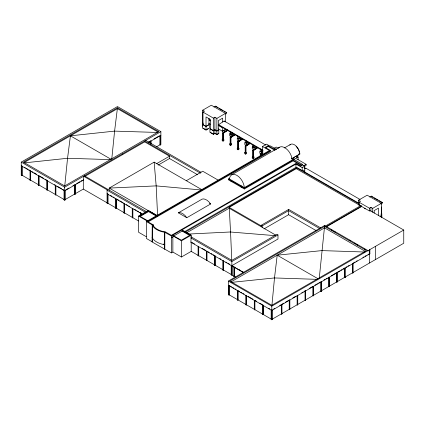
<?xml version="1.0" encoding="UTF-8"?>
<svg xmlns="http://www.w3.org/2000/svg" width="425" height="425" viewBox="0 0 425 425"><rect width="100%" height="100%" fill="white"/><g stroke="black" fill="none" stroke-linecap="round" stroke-linejoin="round"><path stroke-width="0.64" d="M271.92 305.453L274.502 277.945L277.206 255.202L321.858 250.601L364.544 252.014M319.276 278.109L324.567 226.387L366.509 250.607L271.798 305.288L229.851 281.074L324.567 226.387M64.733 186.166L67.548 158.281L70.422 135.819L114.591 131.118L157.436 132.457M111.775 159.008L114.591 131.118L117.47 107.791L158.753 131.628L64.669 185.948L23.38 162.111L117.47 107.791M229.537 179.068L229.697 177.639A10.535 6.083 60 0 1 236.906 175.366A10.535 6.083 60 0 1 244.115 185.964L244.279 187.579M297.001 156.74C296.634 158.031 298.435 154.397 299.455 153.335M292.682 159.327L294.472 157.011M271.453 309.894L271.171 310.091L271.171 319.425L271.798 319.786L272.425 319.425L272.425 310.091L272.112 309.91M271.171 319.425L271.453 319.223L254.888 309.66M262.586 150.652L218.636 125.274L218.593 124.647L224.134 121.003L265.806 145.063M227.699 130.395L223.46 133.19L223.46 139.644L223.045 139.883L222.631 139.644L222.631 132.887L227.285 129.827M223.045 132.951L225.377 131.415M225.856 131.102L226.812 130.475M223.045 139.883L223.045 133.126L227.699 130.066M235.694 134.422L230.977 137.53L230.977 143.985L230.562 144.224L230.148 143.985L230.148 137.227L234.807 134.167M231.009 136.999L231.896 136.414M232.342 136.122L232.9 135.756M233.373 135.442L234.329 134.815M235.216 134.406L230.562 137.466L230.148 137.227M242.733 139.081L238.494 141.87L238.494 148.325L238.08 148.564L237.671 148.325L237.671 141.567L241.846 138.821M238.526 141.339L239.418 140.755M239.859 140.462L241.846 139.156M238.08 148.564L238.08 141.807L242.733 138.747M250.256 143.422L246.011 146.211L246.011 152.665L245.602 152.904L245.188 152.665L245.188 145.908L249.842 142.848M245.602 145.972L246.936 145.095M247.382 144.803L249.842 143.183M245.602 152.904L245.602 146.147L250.256 143.087M257.773 147.762L253.528 150.551L253.528 157.006L253.119 157.245L252.705 157.006L252.705 150.248L257.359 147.188M253.119 150.312L256.881 147.836M253.119 157.245L253.119 150.487L257.773 147.427M260.222 156.432L260.222 154.588L262.969 152.782M262.416 153.483L260.637 154.652L261.051 154.891L262.831 153.722M260.637 156.055L260.637 154.827L262.836 153.383M360.076 199.49L305.761 168.13L304.656 168.858L304.667 165.792M21.877 175.493L21.877 166.164L22.19 165.984L22.19 175.312L21.877 175.493L21.25 175.132L21.25 162.111L117.47 106.558L160.884 131.628L160.884 144.649L160.262 145.01L159.949 144.829L159.949 135.495L160.262 135.681L160.262 145.01M23.954 162.648L117.47 108.657L158.185 132.164M21.563 165.623L21.25 165.803L64.669 190.867L83.613 179.929L83.613 176.242L107.387 189.97L107.073 190.15L107.073 203.171L108.014 203.352L108.014 194.018L107.7 194.198L107.7 203.532M30.653 170.871L30.653 180.2L30.345 180.381L30.345 170.691L30.032 170.871L30.032 180.2L30.345 180.019M38.441 175.727L38.441 185.056L38.755 184.875M38.755 185.242L39.068 185.056L39.068 175.727L38.755 175.907L38.755 185.242L38.441 185.056M46.851 180.583L46.851 189.917L47.164 189.736M47.164 190.097L47.478 189.917L47.478 180.583L47.164 180.763L47.164 190.097L46.851 189.917M21.25 162.111L64.669 187.181L160.884 131.628M84.772 176.439L144.665 141.86L169.511 156.203L169.511 158.525L197.652 174.776M54.496 184.636L55.574 185.258L55.261 185.438L55.261 194.772L55.574 194.592M55.574 194.953L55.888 194.772L55.888 185.438L55.574 185.619L55.574 194.953L55.261 194.772M202.704 122.66L202.704 110.192L211.326 105.214L225.505 113.406L225.505 121.933M65.551 189.996L68.972 188.02M72.967 185.714L74.104 185.056M76.654 183.589L79.974 181.666M81.085 181.029L82.19 180.391M148.755 141.961L149.866 141.318M153.988 138.938L158.865 136.122M148.511 142.46L160.884 135.315M208.988 118.347L208.988 124.605L206.019 126.315L202.969 124.557L202.969 112.094L204.483 111.223L202.704 110.192M213.956 107.063L215.523 106.16L226.748 112.641L225.702 113.56M64.042 199.84L64.356 199.66L64.356 190.326L64.042 190.506L64.042 199.84L64.669 200.202L65.296 199.84L65.296 190.506M64.669 199.84L83.3 189.083L138.555 220.984M156.697 146.705L160.262 144.649M74.678 185.348L74.678 194.06L74.991 194.241L75.305 194.06L75.305 184.726L74.991 184.546M202.969 112.094L213.393 118.108L214.901 117.236L216.883 118.384L216.883 130.847L218.344 130.002L218.344 120.62L222.615 118.155L222.615 122.007M202.576 124.557L206.019 126.544L209.435 124.573L209.435 128.09L206.019 130.061L202.576 128.074L202.576 124.557L203.586 123.978M216.883 118.384L226.748 112.641M206.555 129.524L208.165 128.594M202.002 189.768L154.148 162.137L109.204 188.089L109.204 190.15M206.019 126.315L206.019 116.933L210.327 119.42L210.327 128.807L213.393 130.576L214.901 129.699L216.883 130.847M213.393 130.799L214.901 129.928L216.883 131.075L218.79 129.97L218.79 133.493L216.883 134.592L214.901 133.445L213.393 134.321L209.934 132.324L209.934 128.807L213.393 130.799L213.393 134.321M156.427 163.758L169.511 156.203M107.387 193.657L107.073 193.837L142.492 214.285M158.132 165.097L169.511 158.525M222.381 131.192L225.505 129.386M218.455 128.924L222.578 131.304L225.898 129.386M107.073 203.171L107.387 202.991M229.75 133.827L231.333 134.741L232.911 133.827L232.911 135.835L231.333 136.749L229.75 135.835L229.75 133.827L230.802 133.222M222.169 139.644L223.045 140.149L223.922 139.644L223.922 140.622L223.045 141.127L222.169 140.622L222.169 139.644L223.045 139.134M230.201 131.49L230.201 133.827L231.333 134.481L232.459 133.827L232.459 132.658M222.631 139.644L223.045 139.405M223.045 140.383L222.631 140.622L223.045 140.856M115.706 198.82L115.706 208.154L116.02 207.974M116.02 208.335L116.333 208.154L116.333 198.82L116.02 199.001L116.02 208.335L115.706 208.154M229.686 143.985L230.562 143.475L231.439 143.985L231.439 144.962L230.562 145.467L229.686 144.962L229.686 143.985L230.562 144.489L231.439 143.985M237.724 135.83L237.724 138.167L238.85 138.821L239.976 138.167M230.148 143.985L230.977 143.985M238.85 139.081L240.433 138.167L240.433 140.176L238.85 141.089L237.267 140.176L237.267 138.167L238.85 139.081L238.85 141.089M123.978 212.93L124.291 213.111L124.291 203.416L123.978 203.596L123.978 212.93L124.291 212.75M124.291 213.111L124.605 212.93L124.605 203.596M245.241 140.755L245.241 142.508L246.367 143.161L247.493 142.508L247.493 141.339M237.671 148.325L238.494 148.325M246.367 143.422L246.367 145.43L244.752 144.5L244.752 142.492L246.367 143.422L247.95 142.508L247.95 144.516M238.08 148.83L238.962 148.325L238.962 149.303L238.08 149.807L237.203 149.303L237.203 148.325L238.08 148.83L238.08 149.807M238.494 149.303L237.671 149.303M186.315 180.71L202.741 171.227L218.609 180.386M254.942 149.164L253.884 149.77L252.269 148.84L252.269 146.832L253.327 146.221M244.72 152.665L245.602 153.17L246.479 152.665L246.479 153.643L245.602 154.148L244.72 153.643L244.72 152.665L245.602 152.155M132.244 208.372L132.244 217.701L132.558 217.52M252.758 144.511L252.758 146.848L253.884 147.502L255.011 146.848M245.188 152.665L246.011 152.665M140.829 215.454L140.829 212.962L140.516 213.148L140.516 215.013M132.558 217.882L132.871 217.701L132.871 208.372L132.558 208.553L132.558 217.882L132.244 217.701M252.269 146.832L253.884 147.762L255.468 146.848L255.468 148.856M140.829 213.329L141.143 213.148L141.143 215.013M246.011 153.643L245.188 153.643M146.232 236.677L138.598 232.268L138.598 216.059L148.346 210.433L157.622 215.788M139.687 216.723L139.687 216.118L148.548 210.997L156.687 215.698M140.239 216.399L148.548 211.602L156.145 215.99M262.491 154.96L262.491 146.492L266.565 144.144L270.013 146.131L270.449 145.881L276.686 149.478M275.421 149.898L268.122 145.685L265.163 147.395L270.555 150.503L270.555 151.226L148.426 221.738L148.426 221.016L147.868 220.692M265.657 147.831L268.122 146.407L274.858 150.296M252.238 157.006L253.119 156.501L253.996 157.006L253.996 157.983L253.119 158.488L252.238 157.983L252.238 157.006L253.119 157.51L253.996 157.006M260.275 148.851L260.275 151.188L261.402 151.842L262.533 151.188L262.533 150.02M252.705 157.006L253.528 157.006M262.459 153.505L261.402 154.11L259.792 153.181L259.792 151.173L261.402 152.102L262.985 151.188M253.528 157.983L252.705 157.983M146.391 221.547L152.278 224.947L152.278 241.873L146.391 238.473L146.391 221.547L269.439 150.503L262.491 146.492M273.971 148.341L276.213 147.045L278.407 148.309M270.555 150.503L147.507 221.547L153.393 224.947L153.393 225.67L153.011 225.893L153.011 225.17L153.393 224.947M231.614 174.856L279.496 147.209M293.351 159.975L293.351 160.703L244.354 188.987L228.347 179.743L228.347 179.021L229.495 178.362M284.399 147.942L290.631 144.341M198.406 246.208L198.093 246.388L198.093 255.722L198.406 255.537L191.202 251.377L181.454 257.008L172.869 252.052L171.387 252.907L152.113 241.974L152.278 224.947M178.335 212.851L202.125 199.113A9.488 5.477 60 0 1 210.593 204.005L186.798 217.738L178.335 212.851A9.488 5.477 60 0 1 186.798 217.738M152.278 237.347L152.113 237.442A17.839 10.301 0 0 0 164.645 244.678L164.81 244.577M291.555 158.785L299.864 153.924M152.113 225.043A17.839 10.301 0 0 0 164.645 232.278L171.387 235.981L295.943 164.071L302.196 167.684L302.196 170.531L302.919 170.117L304.412 170.977L303.694 171.392L359.098 203.378M293.447 159.587L295.688 158.291L306.101 164.3L306.101 165.415L302.196 167.684M228.347 179.021L244.354 188.264L293.112 160.113L302.095 165.298L300.64 166.138L295.943 163.428L171.387 235.333L164.81 231.54L163.444 231.577A17.053 9.844 0 0 1 153.324 225.733L153.011 225.17M173.294 235.604L173.294 236.21L182.128 231.104L190.14 235.732L190.14 235.126L181.305 240.226L173.294 235.604L172.869 235.848L181.454 240.805L191.202 235.174L190.889 242.229L243.344 272.515M182.128 231.104L182.128 230.499L182.617 230.217L191.202 235.174M171.387 237.841L172.869 236.985M184.907 231.476L295.943 167.37L295.943 164.071M261.216 225.872L229.192 207.379L296.236 168.672L296.236 167.615L296.692 167.349L302.196 170.531M185.263 232.135L296.236 168.066M186.973 232.624L229.192 208.25L275.788 235.153M303.291 165.92L306.101 164.3M190.889 242.229L191.202 242.048L191.202 251.377M198.719 246.388L198.406 246.569L198.406 255.903L198.093 255.722M230.493 232.013L274.959 235.641M198.406 255.903L198.719 255.722L231.535 274.667L231.221 274.848L231.221 265.513L231.535 265.333M261.216 226.738L261.216 225.266L288.681 209.408L320.578 227.821M261.216 225.266L262.23 225.85L288.602 210.63L319.478 228.459M206.364 260.493L206.678 260.674L206.678 250.984L206.364 251.164L206.364 260.493L206.678 260.312M206.678 260.674L206.991 260.493L206.991 251.164M214.949 256.116L215.262 255.935L215.262 265.269L214.949 265.45L214.636 265.269L214.636 255.935L214.949 255.754L214.949 265.45M263.952 228.937L288.602 214.705L316.051 230.552M214.636 265.269L214.949 265.088M190.889 237.931L231.848 261.582L277.982 234.945L277.982 239.025L231.848 265.657L243.615 272.452M222.902 260.711L222.902 270.045L223.215 269.864M223.215 270.226L223.529 270.045L223.529 260.711L223.215 260.892L223.215 270.226L222.902 270.045M231.848 265.875L232.162 265.694L233.729 266.597M358.546 203.447L358.546 200.17L367.168 195.192L381.347 203.378L381.347 215.842L380.386 216.399M231.221 274.848L235.7 277.073M326.852 226.599L361.675 206.492L361.675 206.077L360.82 205.583L360.82 206.189L359.013 205.148L359.013 202.183L360.527 201.312L358.546 200.17M369.729 197.067L371.354 196.127L382.58 202.608L380.949 203.862M233.941 267.081L233.941 276.415L234.255 276.234M234.255 276.595L234.563 276.415L234.563 267.081L234.255 267.261L234.255 276.595L233.941 276.415M359.013 205.148L359.215 203.973L296.236 167.615M228.974 295.062L228.974 285.728L229.288 285.547L229.288 294.881L228.974 295.062L228.347 294.7L228.347 281.074L324.567 225.521L368.013 250.607L368.013 251.021L369.877 249.948L369.877 253.826L271.798 310.452L228.347 285.366M325.422 226.015L360.82 205.583M361.675 206.077L326.283 226.509L326.283 226.929M230.993 281.887L324.567 227.864L365.362 251.414M359.013 202.183L369.437 208.202L370.945 207.331L372.725 208.356L372.725 212.293M372.725 208.356L382.58 202.608M361.675 206.492L369.437 210.97L370.09 210.593L403.75 230.031L403.75 243.238L337.487 281.493M237.782 290.817L238.096 290.636L238.096 299.965L237.782 300.146L237.469 299.965L237.469 290.636L237.782 290.456L237.782 300.146M380.827 214.179L381.809 213.61L381.809 217.127M380.083 216.803L381.74 215.842L381.74 217.6M237.469 299.965L237.782 299.784M246.479 295.471L246.511 304.826L246.197 305.007L246.197 295.311L245.884 295.492L245.884 304.826L246.197 304.64M254.92 300.348L254.607 300.528L254.607 309.862L254.293 309.682L254.293 300.348M254.607 309.862L254.92 309.682L254.888 300.332L256.541 301.283M263.017 305.022L262.703 305.203L262.703 314.537L263.33 314.537L263.298 305.187L263.017 305.384L263.017 314.718M228.347 281.074L271.798 306.159L368.013 250.607M369.564 262.979L369.564 249.767L403.75 230.031M262.703 314.537L263.017 314.357M273.737 308.97L274.821 308.348M279.692 305.533L280.776 304.906M282.173 304.098L283.799 303.158M285.425 302.223L288.681 300.342M292.788 297.973L295.497 296.406M301.771 292.783L302.855 292.156M303.944 291.534L305.028 290.907L305.341 291.088M309.134 288.533L312.928 286.344L313.241 286.524L313.241 295.858L313.554 295.678L313.554 286.344M314.867 285.223L317.576 283.661M318.66 283.034L319.743 282.407M323.855 280.038L324.939 279.411M326.023 278.784L327.107 278.157M331.213 275.788L336.09 272.972M337.487 272.165L339.655 270.911M340.744 270.284L341.828 269.663M342.911 269.036L343.995 268.409M345.934 267.288L347.018 266.661M348.102 266.034L349.185 265.413M353.313 263.027L354.992 262.06M356.113 261.412L357.234 260.764M362.838 257.529L363.959 256.881M365.08 256.233L366.201 255.584M367.885 254.617L369.006 253.969M297.978 304.305L312.928 295.678L313.241 295.858M313.241 295.497L336.945 281.807M281.632 304.773L281.318 304.592L281.318 313.926L281.632 314.107L281.945 313.926L281.945 304.592M289.537 309.543L289.537 300.209L289.223 300.029L289.223 309.363L289.537 309.543L289.85 309.363L289.85 300.029L289.537 299.848M297.123 295.471L297.123 304.799L297.436 304.98L297.75 304.799L297.75 295.471M305.341 300.422L305.655 300.241L305.655 290.907L305.341 290.727L305.341 300.422L305.028 300.241L305.028 290.907M321.141 291.295L321.454 291.114L321.454 281.78L321.141 281.6L321.141 291.295L320.827 291.114L320.827 281.78M328.732 277.222L328.732 286.551L329.046 286.732L329.359 286.551L329.359 277.222L329.046 277.036M336.945 282.168L336.945 272.839L336.632 272.659L336.632 281.987L336.945 282.168L337.259 281.987L337.259 272.659M344.85 277.61L344.85 268.276L344.537 268.095L344.537 277.429L344.85 277.61L345.164 277.429L345.164 268.095L344.85 267.915M352.75 273.047L352.75 263.712L352.437 263.532L352.437 272.866L352.75 273.047L353.063 272.866L353.063 263.532M24.039 162.908L67.548 158.281L110.394 159.614M231.163 282.413L274.502 277.945L317.842 279.379M188.764 234.042L230.547 231.981L231.79 260.498M201.912 190.033L156.172 185.884L109.204 188.089L152.495 213.079M295.386 156.607L296.979 156.777M217.77 107.769L215.523 106.16M218.891 108.418L222.817 110.686M223.938 111.334L225.064 111.982M371.918 196.77L373.038 197.418M374.159 198.066L378.091 200.334M379.212 200.982L382.58 202.927M291.555 158.063L302.372 164.31L301.931 164.56L304.767 166.196L304.767 172.508M302.095 166.021L293.112 160.836L293.112 160.113M380.795 215.294L381.74 215.842M296.236 168.672L360.565 205.812M364.236 208.282L365.314 208.903M218.593 124.647L263.118 150.354M208.967 119.659L210.577 120.588M209.042 119.978L210.609 120.881M218.222 125.274L222.578 127.787L222.578 131.304M246.872 141.886L247.95 142.508M208.733 123.314L210.343 124.243M230.201 135.835L231.333 136.489M260.275 153.197L261.402 153.85M238.08 141.631L238.494 141.87M222.631 132.887L223.045 133.126M237.671 141.567L238.08 141.807M245.188 145.908L245.602 146.147M252.705 150.248L253.119 150.487M260.222 154.588L260.637 154.827M203.198 123.17L202.311 122.66L202.311 126.177M218.79 133.493L216.883 134.364L214.901 133.222L213.393 134.093L210.327 132.324M238.08 147.815L238.962 148.325M202.969 128.074L206.019 129.838M369.564 249.767L369.877 249.948M331.426 229.898L332.568 230.557M333.715 231.216L335.426 232.209M349.148 240.13L350.29 240.789M354.296 243.1L355.438 243.759M356.58 244.423L357.723 245.082M364.586 249.039L365.728 249.703M369.564 253.645L369.877 253.826M229.458 179.021L244.354 187.622L292.235 159.975L291.996 158.323A10.535 6.083 60 0 0 286.089 148.601A10.535 6.083 60 0 0 278.662 147.889M150.737 141.174L150.423 140.994L150.423 143.485M145.732 140.377L201.03 172.3M200.536 173.246L144.665 140.994L144.665 141.86M352.75 272.685L353.063 272.866M277.982 234.945L276.919 234.329L231.848 260.35L191.022 236.778M344.85 277.249L345.164 277.429M209.467 203.352L210.593 204.005M70.422 135.819L111.137 159.327M277.206 255.202L318.006 278.757M329.046 286.37L329.359 286.551M321.141 290.934L321.454 291.114M305.341 300.055L305.655 300.241M153.632 213.738L157.053 215.709M182.128 230.499L190.14 235.126M84.363 175.807L146.8 211.852M107.073 190.15L145.191 212.155M110.303 195.341L112.019 196.329M113.162 196.993L114.304 197.652M117.47 199.479L118.607 200.133M119.744 200.791L123.154 202.757M126.31 204.579L127.447 205.238M128.584 205.891L129.715 206.55M134.576 209.355L136.282 210.338M137.418 210.997L138.555 211.65M139.692 212.309L140.829 212.962M191.755 242.367L194.528 243.966M202.13 248.354L205.541 250.325M208.128 251.818L209.265 252.477M210.97 253.459L212.107 254.113M213.244 254.772L214.381 255.43M219.81 258.559L220.942 259.218M225.818 262.034L226.961 262.692M228.103 263.351L229.819 264.345M239.11 269.71L240.816 270.693M241.952 271.347L243.089 272.005M297.75 304.799L297.436 304.619L272.112 319.244L272.425 319.425M139.687 216.118L148.367 221.127M138.598 216.059L147.326 221.101M74.678 184.726L74.991 184.907L74.991 194.241M289.537 309.182L289.85 309.363M163.503 244.019L164.645 244.678M74.991 193.88L75.305 194.06M281.632 313.746L281.945 313.926M24.363 167.238L25.452 167.864M26.536 168.491L27.625 169.118M28.714 169.745L29.798 170.377M31.737 171.493L32.815 172.114M33.894 172.741L36.593 174.298M39.605 176.035L43.924 178.532M45.544 179.467L47.164 180.402M57.582 186.416L61.535 188.695M62.661 189.348L63.792 190.002M229.856 285.876L231.551 286.854M232.688 287.513L233.819 288.166M234.951 288.819L236.082 289.473M238.637 290.944L239.716 291.571M240.794 292.193L241.878 292.814M242.957 293.441L244.035 294.063M248.126 296.427L252.987 299.232M259.776 303.152L262.48 304.709M268.743 308.327L269.827 308.954M64.983 199.66L65.296 199.84M21.877 175.132L64.356 199.66M228.974 294.7L254.607 309.501M30.032 180.2L30.345 180.381M245.884 304.826L246.197 305.007M299.503 153.829L299.848 154.078L299.646 152.267A7.714 4.452 60 0 0 295.12 145.217A7.714 4.452 60 0 0 289.765 145.095M297.245 155.337L296.862 155.428M154.148 162.137L156.172 185.884L157.59 215.385M305.761 168.13L305.798 168.757M224.134 121.003L224.172 121.63M230.547 231.981L229.192 206.773M381.74 202.927L381.74 204.037M381.416 206.964L381.416 213.61M378.457 215.64L378.457 208.133L374.186 210.598L374.186 213.1M375.333 246.436L375.333 259.648M371.354 196.127L371.354 196.446M370.945 207.331L370.945 211.268M369.437 208.202L369.437 210.97M329.046 277.403L329.046 286.732M324.567 225.521L324.567 226.127M312.928 286.344L312.928 295.678M298.1 157.053A0.919 0.531 0 0 1 296.719 157.51A0.919 0.531 0 0 1 296.719 156.591A0.919 0.531 0 0 1 298.1 157.053L298.1 159.694M297.436 295.651L297.436 304.98M296.692 167.349L296.692 167.806M288.681 209.408L288.681 210.014M288.602 210.63L288.602 214.705M281.632 304.412L281.632 314.107M271.798 306.159L271.798 319.786M268.122 145.685L268.122 146.407M262.23 225.85L262.23 227.327M261.402 150.089L261.402 151.842M261.402 152.102L261.402 154.11M253.884 145.164L253.884 147.502M253.884 147.762L253.884 149.77M253.119 157.51L253.119 158.488M246.367 140.818L246.367 143.161M245.602 153.17L245.602 154.148M244.354 188.264L244.354 188.987M241.798 186.793L241.798 187.515M241.23 185.815L241.23 186.543M240.672 186.139L240.672 186.862M238.85 136.478L238.85 138.821M232.162 265.694L232.162 275.028M232.029 181.146L232.029 181.873M231.848 261.582L231.848 275.209M231.333 132.138L231.333 134.481M231.333 134.741L231.333 136.749M230.897 180.498L230.897 181.22M230.562 137.291L230.562 144.224M230.562 144.489L230.562 145.467M225.909 112.954L225.909 114.07M223.045 140.149L223.045 141.127M216.883 131.075L216.883 134.592M214.901 117.236L214.901 129.699M214.901 129.928L214.901 133.445M213.393 118.108L213.393 130.576M206.019 126.544L206.019 130.061M198.719 247.01L198.719 255.722M182.617 229.495L182.617 230.217M181.454 240.805L181.454 257.008M172.869 235.126L172.869 252.052M171.387 235.981L171.387 252.907M164.81 232.183L164.81 249.108M164.645 232.278L164.645 249.204M157.622 215.703L157.622 216.431M151.05 144.107L151.05 140.994L150.737 140.813L150.737 143.926M148.548 210.997L148.548 211.602M122.331 153.887L122.331 154.753M83.3 179.748L83.3 189.083M64.669 187.181L64.669 200.202M296.124 146.498A7.204 4.16 60 0 1 297.962 148.872M298.26 149.403A7.204 4.16 60 0 1 298.775 150.514M298.982 151.072A7.204 4.16 60 0 1 299.301 152.192M296.916 156.703L297.128 156.968L296.916 156.703"/></g></svg>
